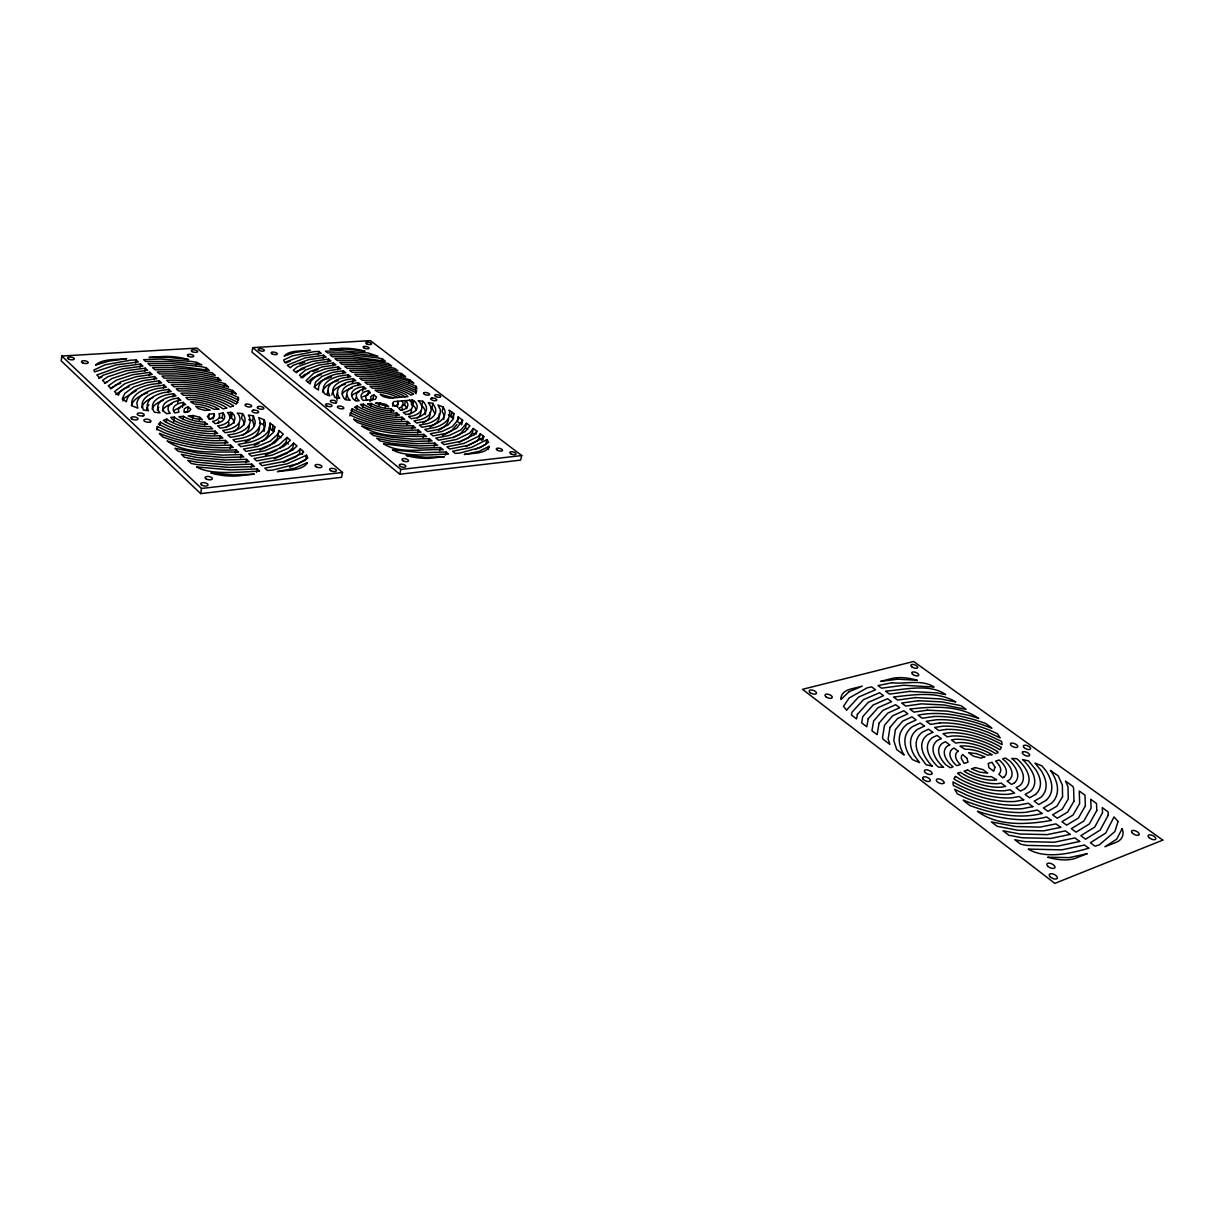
<?xml version="1.0" encoding="UTF-8"?>
<svg xmlns="http://www.w3.org/2000/svg" width="1224" height="1224" viewBox="0 0 1224 1224"><rect width="100%" height="100%" fill="white"/><g stroke="black" fill="none" stroke-linecap="round" stroke-linejoin="round"><path stroke-width="1.5" d="M350.477 412.748L350.936 415.349L356.888 418.103A62.149 24.159 12.5 0 0 404.685 428.155L415.563 427.895L412.855 425.753L403.094 425.983A57.36 22.292 12.5 0 1 359.06 416.711L350.477 412.748L349.85 415.839M462.626 420.276L456.659 428.247L445.613 433.464L433.051 435.882L430.297 433.724L441.956 431.491L452.375 426.595L457.975 420.016L458.204 416.894L462.626 420.276L461.586 424.774M453.783 413.513L453.385 418.807L448.091 424.957L438.299 429.517L427.558 431.567L424.82 429.41L434.658 427.543A66.938 26.01 12.5 0 0 449.346 410.79L448.994 410.101L453.783 413.513L452.758 418.011L448.351 414.798M61.797 356.016L61.2 360.835L200.644 493.609L341.527 477.345L342.521 472.464L196.972 348.09L61.797 356.016L201.501 488.468L342.521 472.464M135.635 363.1L136.078 359.948L130.8 360.147L105.188 364.767L93.942 370L94.554 371.912L115.852 364.936L138.312 361.952L136.078 359.948M140.148 367.169L140.607 364.018L119.233 366.879L96.818 374.972L99.634 377.696L103.443 375.079L122.614 368.837L142.902 366.083L140.607 364.018M144.753 371.331L145.212 368.164L125.995 370.796L107.743 376.778L102.51 380.389L105.386 383.097L112.027 378.491L129.392 372.754L147.538 370.26L145.212 368.164M149.405 375.523L149.864 372.356L132.804 374.712L116.341 380.19L108.293 385.82L111.2 388.543L120.64 381.903L136.216 376.686L152.204 374.452L149.864 372.356M154.071 379.746L154.545 376.564L139.643 378.66L124.955 383.602L114.52 391.649L118.345 395.245L119.967 391.971L129.27 385.315L143.07 380.649L156.886 378.675L154.545 376.564M158.768 383.984L159.242 380.802L146.513 382.622L133.6 387.029L124.909 393.287L122.201 398.856L126.409 401.809A72.95 29.575 9.9 0 1 149.955 384.611L161.614 382.928L159.242 380.802M156.917 429.808L157.406 426.488L166.265 430.787A62.516 25.337 9.9 0 0 214.292 440.701L225.445 440.411L228.047 442.751L215.592 443.088A67.733 27.463 9.9 0 1 163.45 432.317L157.315 429.333L157.406 426.488M163.511 388.268L163.985 385.07L153.413 386.616A67.733 27.463 9.9 0 0 131.641 402.619L132.314 405.924L137.822 408.204L136.874 403.415A62.516 25.337 9.9 0 1 156.871 388.605L166.372 387.212L163.985 385.07M159.992 425.355L160.497 422.066L161.216 422.586A52.096 21.114 9.9 0 0 211.691 435.989L220.289 435.775L222.875 438.085L212.991 438.345A57.299 23.225 9.9 0 1 169.08 429.257L158.493 424.131L160.39 422.127M168.269 392.567L168.759 389.37L160.344 390.609A57.299 23.225 9.9 0 0 142.091 404.211L143.269 409.948L148.517 410.805A52.096 21.114 9.9 0 1 163.817 392.613L171.161 391.527L168.759 389.37M166.265 422.357L166.755 419.067L163.373 420.383L165.072 421.607A46.879 19.003 9.9 0 0 210.406 433.633L217.734 433.464L215.179 431.154L209.136 431.292A41.662 16.891 9.9 0 1 168.912 420.628L166.755 419.067M173.074 396.897L173.563 393.7L167.305 394.633A46.879 19.003 9.9 0 0 153.627 411.019L154.637 412.289L160.007 412.855L158.738 411.233A41.662 16.891 9.9 0 1 170.809 396.653L175.981 395.872L173.563 393.7M173.579 422.005L174.328 417.093L170.763 417.399L172.737 419.664A36.46 14.78 9.9 0 0 207.85 428.966L212.624 428.859L210.084 426.579L206.581 426.656A31.243 12.668 9.9 0 1 176.547 418.684L174.328 417.093M177.648 402.864L178.398 398.045L174.313 398.672A36.46 14.78 9.9 0 0 163.817 411.463L166.648 413.62L170.228 413.329L168.897 411.677A31.243 12.668 9.9 0 1 177.817 400.692L180.831 400.233L178.398 398.045M182.514 407.255L183.263 402.436L181.336 402.727A26.041 10.557 9.9 0 0 173.946 411.891L174.803 412.947L178.995 412.106A20.839 8.446 9.9 0 1 184.87 404.762L185.711 404.639L183.263 402.436M182.988 419.572L183.493 416.313L178.918 416.711L180.341 417.721A26.041 10.557 9.9 0 0 205.311 424.346L207.56 424.3L204.056 422.051A20.839 8.446 9.9 0 1 184.12 416.757L183.493 416.313M188.205 406.873L190.852 409.26L188.863 411.784L183.998 412.182L184.243 409.03L185.88 407.73L188.205 406.873L187.44 411.723L185.115 412.58M196.161 365.456L196.651 362.35L191.678 361.463L160.237 359.045L143.636 359.672L145.671 361.493L170.825 361.463L201.96 364.89L196.651 362.35M192.489 418.761L193.01 415.517L188.129 415.931L194.754 418.532L202.48 419.74L199.803 417.308L193.01 415.517M205.647 370.811L206.152 367.705L201.195 366.665L171.941 363.513L147.982 363.543L150.292 365.609L173.074 365.563L209.227 370.291L206.152 367.705M199.267 420.566L199.803 417.308M204.5 425.279L205.035 422.035M208.707 417.369L209.227 414.14L214.032 413.727L214.46 415.318L213.894 416.894L210.008 419.082L207.315 416.665L209.227 414.14M217.688 381.154L218.209 378.032L200.843 374.36L176.47 371.775L157.253 371.867L159.594 373.963L177.618 373.871L200.751 376.319L221.223 380.633L218.209 378.032M200.644 493.609L201.501 488.468M214.032 413.727L213.221 418.562L208.432 418.975M214.628 434.428L215.179 431.154M224.13 386.723L224.65 383.586C204.27 378.063 183.095 375.156 161.951 376.059L164.307 378.17C186.017 377.405 207.958 380.297 228.613 387.013L224.65 383.586M223.059 418.838L222.171 417.782L222.982 412.978L218.928 413.804A20.839 8.446 9.9 0 1 213.404 421.24L212.563 421.377L215.087 423.626L217.015 423.305A26.041 10.557 9.9 0 0 223.87 414.018L222.982 412.978M219.739 439.049L220.289 435.775M232.07 393.593L232.606 390.456C211.538 382.974 189.016 379.44 166.663 380.282L169.034 382.408L182.254 382.301A72.95 29.575 9.9 0 1 235.054 393.409L236.385 394.021L232.606 390.456M224.895 443.7L225.445 440.411M230.831 412.304L233.708 414.431A36.46 14.78 9.9 0 1 224.252 427.482L220.167 428.186L217.627 425.906L220.626 425.401A31.243 12.668 9.9 0 0 228.796 414.232L227.404 412.595L230.831 412.304L230.005 417.109L232.881 419.251A36.414 14.841 9.9 0 1 234.059 423.274M230.632 417.659L231.458 412.855M231.55 417.675L232.361 412.871M237.884 400.676L238.42 397.525L232.56 394.755A67.733 27.463 9.9 0 0 183.416 384.443L171.421 384.535L173.808 386.677L184.595 386.57A62.516 25.337 9.9 0 1 230.051 396.117L238.573 400.126L238.42 397.525M230.081 448.382L230.648 445.092L216.908 445.475A72.95 29.575 9.9 0 1 160.619 433.862C157.116 431.827 162.318 436.402 163.037 437.136C185.421 445.215 209.472 448.887 233.248 447.433L230.648 445.092M252.756 347.631L251.976 352.145L399.774 474.239L520.598 460.117L521.745 455.558L370.321 340.609L252.756 347.631L400.829 469.45L521.745 455.558M235.299 453.094L235.88 449.789C212.716 451.197 189.185 448.244 167.137 440.992C186.721 454.9 215.378 451.381 238.496 452.161L235.88 449.789M242.413 413.605L243.5 414.859A46.879 19.003 9.9 0 1 231.52 431.689L225.277 432.761L222.722 430.466L227.878 429.578A41.662 16.891 9.9 0 0 238.603 414.645L237.242 413.069L242.413 413.605L241.587 418.394L242.658 419.648A46.818 19.079 9.9 0 1 244.234 424.835M240.562 457.837L241.143 454.532L222.202 455.129L197.232 452.849L174.879 448.259L178.092 451.258L197.125 455.16L223.533 457.562L243.79 456.919L241.143 454.532M254.363 426.38L252.588 420.673L253.429 415.885L248.365 415.058A52.096 21.114 9.9 0 1 235.161 433.786L227.848 435.056L230.433 437.366L238.818 435.897A57.299 23.225 9.9 0 0 255.219 421.576L253.429 415.885M245.856 462.626L246.452 459.321L224.879 460.01L197.018 457.501L181.305 454.272L184.533 457.302L196.911 459.842L226.226 462.473L249.115 461.708L246.452 459.321M251.195 467.446L251.792 464.126L227.588 464.952L196.804 462.198L187.777 460.346L191.174 463.437L196.697 464.554L228.949 467.43L254.47 466.543L251.792 464.126M264.002 431.475A67.641 27.571 9.9 0 0 264.476 427.926L263.374 424.621L264.231 419.832L258.754 417.598L260.284 422.357A62.516 25.337 9.9 0 1 242.49 438.024L233.019 439.691L235.62 442.017L246.162 440.135A67.733 27.463 9.9 0 0 265.333 423.122L264.231 419.832M256.566 472.296L257.162 468.96L230.326 469.924L196.59 466.941C210.589 475.417 240.654 471.852 259.565 471.118L257.162 468.96M269.265 427.941L270.137 423.152L274.803 426.855L273.931 431.644L269.265 427.941L269.51 428.691A72.859 29.697 9.9 0 1 262.135 441.298M272.141 430.098L273.013 425.309M269.326 445.995L277.19 438.758L279.041 430.511L283.31 434.183L274.712 442.92L260.957 448.673L246.1 451.396L243.469 449.04L257.239 446.531L270.213 441.145L278.077 433.923L279.041 430.511M279.608 448.336L286.141 442.231L287.043 437.396L290.348 440.257L283.708 446.485L268.408 452.972L251.394 456.139L248.747 453.767L264.675 450.83L279.21 444.694L287.043 437.396M293.653 443.119L288.221 448.275L272.141 455.129L254.057 458.526L256.734 460.913L275.89 457.302L292.735 450.049L296.988 445.98L293.653 443.119L292.75 447.953L288.665 451.84M300.339 448.871L297.248 451.84L279.653 459.459L259.412 463.315L262.104 465.717L283.417 461.632L301.777 453.645L303.659 451.809L300.339 448.871L299.406 453.722L297.356 455.711M318.317 354.409L318.883 351.456L314.262 351.625L292.628 355.832L283.631 359.963L284.687 362.38L302.037 356L321.224 353.308L318.883 351.456M302.328 454.364L302.94 451.121M323.075 358.173L323.656 355.22L305.388 357.821L287.288 365.226L290.287 367.736L293.117 365.349L308.754 359.627L326.089 357.148L323.656 355.22M305.633 460.04L306.566 455.19L307.805 458.143L297.86 463.667L272.875 470.062L267.429 470.49L264.797 468.134L287.196 463.819L306.566 455.19M327.94 362.044L328.522 359.076L312.12 361.447L297.233 366.925L293.332 370.229L296.407 372.723L301.334 368.5L315.486 363.268L330.97 361.003L328.522 359.076M332.836 365.915L333.418 362.947L318.867 365.089L305.449 370.092L299.482 375.248L302.573 377.757L309.565 371.668L322.249 366.909L335.881 364.89L333.418 362.947M489.003 446.377L488.912 446.837A32.421 12.959 13.4 0 1 476.411 453.109L464.233 454.471L478.936 451.442L489.003 446.377L488.254 449.422M337.763 369.816L338.36 366.848L325.645 368.745L313.696 373.259L306.092 380.633L310.162 383.953L310.942 380.939L317.827 374.85L329.042 370.581L340.823 368.807L338.36 366.848M342.72 373.748L343.317 370.78L332.454 372.417L321.958 376.426L315.532 382.163L314.247 387.289L318.5 390.012A66.938 26.01 12.5 0 1 335.866 374.253L345.811 372.739L343.317 370.78M347.708 377.711L348.305 374.728L339.293 376.105A62.149 24.159 12.5 0 0 323.258 390.762L324.482 393.807L329.761 395.918L328.001 391.512A57.36 22.292 12.5 0 1 342.72 377.956L350.814 376.701L348.305 374.728M352.435 383.188L353.338 378.69L346.163 379.807A52.586 20.441 12.5 0 0 332.744 392.261L334.871 397.54L339.66 398.336A47.797 18.574 12.5 0 1 349.605 381.674L355.863 380.695L353.338 378.69M351.701 411.784L352.328 408.709L353.063 409.198A47.797 18.574 12.5 0 0 399.942 421.653L407.454 421.484L410.147 423.611L401.518 423.81A52.586 20.441 12.5 0 1 361.233 415.334L350.967 410.591L352.252 408.77M357.775 385.682L358.387 382.684L353.063 383.54A43.024 16.708 12.5 0 0 344.189 398.55L345.321 399.728L350.14 400.248L348.702 398.779A38.235 14.856 12.5 0 1 356.521 385.407L360.927 384.703L358.387 382.684M356.643 409.046L357.255 405.986L359.443 407.424A38.235 14.856 12.5 0 0 396.806 417.353L402.084 417.246L404.762 419.358L398.366 419.495A43.024 16.708 12.5 0 1 356.26 408.311L354.532 407.164L357.255 405.986M362.549 391.221L363.482 386.707L359.994 387.274A33.461 13.005 12.5 0 0 353.216 398.993L356.123 400.982L359.198 400.722L357.714 399.208A28.672 11.138 12.5 0 1 363.467 389.156L366.037 388.727L363.482 386.707M362.901 407.255L363.528 404.195L360.453 404.471L362.625 406.552A33.461 13.005 12.5 0 0 395.245 415.211L399.422 415.135L396.76 413.024L393.684 413.085A28.672 11.138 12.5 0 1 365.792 405.664L363.528 404.195M371.102 399.728L370.704 396.821L371.897 395.643L373.794 394.862L376.564 397.066L375.294 399.376L363.161 400.401L362.212 399.422A23.899 9.287 12.5 0 1 366.955 391.022L368.592 390.762L367.659 395.276L366.022 395.551A23.868 9.318 12.4 0 0 362.61 396.959M370.811 406.567L371.438 403.522L367.491 403.859L368.929 404.792A23.899 9.287 12.5 0 0 392.139 410.958L394.097 410.927L390.594 408.847A19.11 7.42 12.5 0 1 372.065 403.935L371.438 403.522M373.794 394.862L372.846 399.391L369.77 401.365M381.551 361.707L382.148 358.8L377.589 357.821L351.166 354.838L330.052 354.807L332.484 356.735L352.558 356.735L385.361 361.202L382.148 358.8M382.347 362.258L382.959 359.351M379.012 405.848L379.639 402.818L385.958 404.486L388.773 406.72L375.431 403.17L379.639 402.818M385.315 407.531L385.958 404.486M390.808 411.876L391.466 408.831M392.69 406.138L393.332 403.109M400.875 376.472L401.503 373.534C383.051 368.546 363.926 365.609 344.786 366.404L347.264 368.348C367.001 367.69 386.861 370.673 405.634 376.701L401.503 373.534M397.509 407.24L397.8 401.258L398.274 404.149L395.276 406.154L392.445 403.92L393.654 401.61L412.335 400.003L415.273 401.962A33.461 13.005 12.5 0 1 409.382 413.911L405.924 414.538L403.262 412.442L405.802 411.983A28.672 11.138 12.5 0 0 410.897 401.763L409.367 400.248M396.102 416.068L396.76 413.024M406.812 408.709A23.868 9.318 12.4 0 0 405.542 406.047L404.578 405.083L405.542 400.585L406.521 401.548A23.899 9.287 12.5 0 1 402.222 410.055L400.6 410.346L398.672 408.143A19.11 7.42 12.5 0 0 402.145 401.334L401.717 400.921M409.168 382.821L409.811 379.884C390.578 373.213 370.138 369.587 349.743 370.306L352.237 372.28L363.865 372.218A66.938 26.01 12.5 0 1 412.519 382.607L413.804 383.188L409.811 379.884M401.426 420.291L402.084 417.246M406.781 424.544L407.454 421.484M411.356 404.486L412.335 400.003M412.993 400.508L411.998 405.006L414.278 406.46A33.415 13.051 12.4 0 1 416.068 410.178M415.624 389.385L416.267 386.432L410.56 383.862A62.149 24.159 12.5 0 0 365.303 374.192L354.746 374.253L357.255 376.227L366.741 376.166A57.36 22.292 12.5 0 1 408.617 385.101L416.879 388.819L416.267 386.432M412.809 405.022L413.788 400.523M415.931 393.791L416.573 390.823L406.643 386.356A52.586 20.441 12.5 0 0 368.195 378.155L359.78 378.216L362.304 380.205L369.648 380.144A47.797 18.574 12.5 0 1 414.707 392.124L415.426 392.583L416.573 390.823M399.774 474.239L400.829 469.45M412.182 428.828L412.855 425.753M422.785 401.243L423.963 402.39A43.024 16.708 12.5 0 1 416.558 417.782L411.279 418.746L408.602 416.634L412.962 415.854A38.235 14.856 12.5 0 0 419.618 402.176L418.134 400.722L422.785 401.243L421.79 405.71L422.969 406.873A42.962 16.784 12.4 0 1 425.309 414.615M417.613 433.128L418.287 430.052L406.292 430.343A66.938 26.01 12.5 0 1 354.685 419.511C351.227 417.644 356.704 421.867 357.439 422.509C377.757 429.67 399.452 433.48 421.025 432.21L418.287 430.052M423.076 437.458L423.764 434.382C402.834 435.606 381.674 432.516 361.769 426.059C379.976 438.269 405.358 435.974 426.518 436.555L423.764 434.382M434.535 413.1L431.904 407.837L432.913 403.369L428.308 402.589A47.797 18.574 12.5 0 1 420.169 419.725L413.972 420.872L416.665 422.999L423.779 421.683A52.586 20.441 12.5 0 0 435.545 408.602L432.913 403.369M428.584 441.818L429.272 438.743L412.748 439.187L390.41 437.014L369.939 432.715L373.32 435.469L390.747 439.125L414.37 441.42L432.041 440.931L429.272 438.743M434.122 446.209L434.811 443.119L416.007 443.669L391.099 441.252L376.717 438.238L380.113 441.022L391.435 443.379L417.659 445.918L437.595 445.322L434.811 443.119M443.18 407.026L444.756 410.071A62.149 24.159 12.5 0 1 431.016 425.585L422.096 427.268L419.373 425.126L427.39 423.626A57.36 22.292 12.5 0 0 440.15 409.336L437.932 404.96L443.18 407.026L442.155 411.509L443.731 414.553A62.072 24.266 12.4 0 1 443.7 419.373M439.691 450.631L440.395 447.525L419.297 448.183L383.54 443.807C399.866 454.532 424.529 448.519 443.195 449.743L440.395 447.525M450.891 416.573L451.931 412.09M445.291 455.083L446.01 451.977L422.617 452.727L392.491 449.851C405.083 457.256 431.582 454.747 448.519 453.951L446.01 451.977M458.204 416.894L457.164 421.377L460.102 423.642M453.217 437.626L459.887 434.443L465.457 427.757L466.512 423.244L469.939 425.86L465.242 431.552L452.957 437.427L438.575 440.242L435.805 438.07L449.284 435.438L460.943 429.899L466.512 423.244M458.801 442.43L468.455 437.748L472.311 433.021L473.382 428.507L476.84 431.154L476.136 434.168M466.084 446.454L477.054 441.053L479.242 438.33L480.313 433.801L483.771 436.509L483.052 439.538M482.302 438.896L483.021 435.882M475.478 449.468L485.668 444.373L486.999 439.661L488.575 442.308L480.818 447.326L460.025 453.048L455.313 453.416L452.574 451.258L471.469 447.403L486.953 439.6M274.803 426.855L273.151 432.623L265.73 439.355L253.536 444.404L240.837 446.683L238.221 444.343L249.849 442.262A72.95 29.575 9.9 0 0 270.382 423.902L270.137 423.152M122.874 400.967L124.221 398.167L136.124 390.762M483.771 436.509L482.455 438.177L467.752 445.398L449.759 449.04L446.944 446.821L464.034 443.394L478.14 436.509L480.313 433.801M476.84 431.154L473.841 434.857L460.331 441.405L444.144 444.633L441.359 442.43L456.644 439.416L469.526 433.204L473.382 428.507M456.934 424.529L451.319 431.139L442.399 435.362M314.66 386.723L321.086 380.955L331.582 376.916M307.928 382.118L312.839 377.772L321.361 374.529M301.012 377.726L304.608 374.605L309.626 372.723M115.76 394.526L124.282 388.452L129.163 386.784M110.313 388.804L115.668 385.024L120.61 383.372M104.468 383.433L107.085 381.628M285.804 363.084L290.302 361.003M289.736 467.216L305.373 460.301M283.54 462.289L296.33 456.705M274.451 458.663L287.303 453.14M265.409 455.053L276.7 450.248M259.61 450.08L267.704 446.683M312.977 371.453L318.01 369.572M296.392 371.438L304.654 368.378M299.651 364.094L304.562 362.289M98.517 378.231L101.852 377.13M219.218 418.042L222.171 417.782M394.067 406.016L396.836 405.771M402.023 405.312L404.578 405.083M248.717 419.694L252.588 420.673M430.986 407.577L431.904 407.837M259.702 423.03L263.374 424.621M393.439 397.831L380.266 394.327L383.036 396.53L389.308 398.183L407.959 396.607L405.771 394.602A33.461 13.005 12.5 0 0 374.039 386.172L369.939 386.203L372.494 388.222L375.523 388.192A28.672 11.138 12.5 0 1 402.757 395.428L405.006 396.867M401.181 397.188L399.743 396.27A23.899 9.287 12.5 0 0 376.992 390.211L375.064 390.242L378.491 392.261A19.11 7.42 12.5 0 1 396.729 397.112L397.356 397.509M465.457 427.757L467.736 429.502M472.311 433.021L474.621 434.795M479.242 438.33L481.935 440.411M368.592 390.762L370.444 392.919A19.11 7.42 12.5 0 0 366.68 399.636L367.108 400.064M278.154 435.316L281 437.779M286.141 442.231L288.344 444.128M218.775 420.949A20.808 8.476 9.9 0 1 218.025 423.045M152.128 409.076A46.818 19.079 9.9 0 1 163.236 400.401M249.298 425.6A52.02 21.206 9.9 0 1 242.52 435.362M146.589 409.918A52.02 21.206 9.9 0 1 148.915 404.716M228.98 422.494A31.212 12.714 9.9 0 1 226.027 427.513M162.425 411.019A36.414 14.841 9.9 0 1 171.911 403.951M259.014 443.226A72.859 29.697 9.9 0 1 254.363 445.368M239.154 424.055A41.616 16.952 9.9 0 1 233.631 431.843M157.269 410.04A41.616 16.952 9.9 0 1 158.799 407.332M131.305 405.741A67.641 27.571 9.9 0 1 147.523 392.873M259.427 427.145A62.439 25.444 9.9 0 1 252.955 437.932M250.063 439.676A62.439 25.444 9.9 0 1 245.274 441.757M173.609 411.264A26.01 10.603 9.9 0 1 180.586 407.561M141.663 407.607A57.237 23.317 9.9 0 1 153.031 397.479M322.585 392.124A62.072 24.266 12.4 0 1 338.405 380.603M352.114 395.49A33.415 13.051 12.4 0 1 359.076 391.787M439.141 413.819A57.299 22.399 12.4 0 1 429.93 426.916M327.083 394.587A57.299 22.399 12.4 0 1 328.445 390.38M411.448 409.443A28.642 11.184 12.4 0 1 408.816 414.768M355.434 400.569A28.642 11.184 12.4 0 1 356 397.708M342.215 394.036A42.962 16.784 12.4 0 1 352.16 388.039M420.689 410.897A38.189 14.918 12.4 0 1 417.277 418.027M346.01 399.085A38.189 14.918 12.4 0 1 346.82 395.26M448.596 418.792A66.846 26.132 12.4 0 1 438.697 430.19M429.93 412.366A47.736 18.651 12.4 0 1 427.314 420.046M425.768 421.286A47.736 18.651 12.4 0 1 422.8 422.938M337.258 400.217A47.736 18.651 12.4 0 1 337.625 392.827M402.161 407.974A19.094 7.466 12.4 0 1 401.9 409.902M331.842 395.015A52.51 20.517 12.4 0 1 345.26 384.321M994.974 767.28L993.704 771.212L988.992 767.708L988.196 763.47L992.006 762.261L994.974 767.28M966.991 758.36L968.016 762.169L964.13 763.394L961.268 758.36L961.452 756.126L962.661 754.504L966.991 758.36M895.417 729.642L893.78 740.52L896.764 749.654L904.169 754.994L903.312 753.831A84.119 38.633 22.5 0 1 907.489 723.935L916.118 719.926L911.987 716.851L902.547 721.211L895.417 729.642M889.955 727.454L888.15 739.036L889.879 744.406L883.039 739.189L882.519 737.552L884.508 725.266L892.694 715.78L903.786 710.762L907.871 713.806L897.62 718.488L889.955 727.454M879.077 723.093L877.134 734.675L871.932 730.713L873.645 720.905L882.902 710.394L895.631 704.703L899.701 707.717L887.798 713.087L879.077 723.093M868.214 718.733L866.776 726.765L861.635 722.848L862.798 716.56L873.156 705.024L887.538 698.69L891.577 701.689L878.021 707.702L868.214 718.733M857.397 714.388L856.525 718.932L851.445 714.984L851.996 712.215L863.471 699.684L879.521 692.738L883.529 695.706L868.306 702.346L857.397 714.388M846.595 710.058L843.474 706.386L849.104 698.001L867.204 687.812L871.672 686.894L875.527 689.77L858.636 697.022L846.595 710.058M1118.063 821.488L1114.896 831.524L1099.397 844.835L1095.036 846.197L1090.37 842.755L1105.7 833.07L1114.024 816.928L1118.063 821.488M307.362 462.596L307.163 463.085A35.251 14.841 10.8 0 1 291.526 470.047L277.358 471.607L294.77 468.195L307.362 462.596M284.32 356.031L295.367 352.405L310.391 350.324L298.197 351.089A31.365 11.812 11.6 0 0 284.32 356.031M1001.309 747.451L999.779 749.761L996.443 747.665A48.042 22.063 22.5 0 0 952.333 735.991L947.223 736.802L943 733.666L949.181 732.717A54.055 24.817 22.5 0 1 998.677 745.814L1001.309 747.451M1122.148 828.648L1116.732 839.144L1104.874 846.763L1115.737 842.51A41.769 19.049 24.3 0 0 1122.469 829.459L1122.148 828.648M237.762 402.298L236.064 404.226L235.345 403.736A52.096 21.114 9.9 0 0 186.951 390.884L178.597 390.976L176.195 388.819L185.773 388.727A57.299 23.225 9.9 0 1 227.542 397.479L237.762 402.298M1108.301 815.046L1100.208 830.056L1085.581 839.205L1080.823 835.686L1094.746 827.041L1102.549 812.736L1102.289 807.626L1108.118 811.91L1108.301 815.046M954.781 777.301L953.94 778.846L956.648 780.606A54.055 24.817 22.5 0 0 1008.346 794.269L1014.62 793.106L1010.106 789.755L1004.919 790.704A48.042 22.063 22.5 0 1 959.081 778.586L955.669 776.368L954.781 777.301M1096.811 810.441L1089.284 824.027L1076.064 832.167L1071.337 828.663L1083.837 821.044L1091.089 808.146L1090.722 799.287L1096.49 803.449L1096.811 810.441M1085.367 805.836L1078.42 818.045L1066.624 825.175L1061.942 821.702L1073.004 815.062L1079.644 803.556L1079.262 791.01L1084.969 795.141L1085.367 805.836M1073.938 801.261L1067.603 812.093L1057.261 818.244L1052.609 814.801L1062.233 809.141L1068.246 798.981L1067.986 786.588L1065.446 781.05L1072.805 786.359L1073.601 788.072L1073.938 801.261M1062.554 796.686L1056.863 806.172L1047.974 811.374L1043.368 807.962L1051.508 803.235A84.119 38.633 22.5 0 0 1051.355 771.625L1050.391 770.477L1058.117 775.771L1062.371 785.104L1062.554 796.686M1010.733 743.488L1010.473 743.855A3.917 1.744 22.6 0 0 1012.217 746.288A3.917 1.744 22.6 0 0 1016.303 747.497L1016.991 747.39A3.917 1.744 22.6 0 0 1015.996 744.33A3.917 1.744 22.6 0 0 1010.733 743.488M943.964 782.84L943.658 783.253A4.1 1.943 22.3 0 1 938.058 782.396A4.1 1.943 22.3 0 1 937.232 779.061L937.982 778.938A4.1 1.943 22.3 0 1 942.266 780.223A4.1 1.943 22.3 0 1 943.964 782.84M95.671 365.012L109.12 361.049L126.699 358.754L112.669 359.611A34.257 13.342 9.2 0 0 95.671 365.012M849.028 691.728L840.949 699.485A38.541 17.687 20.6 0 1 850.772 689.066L862.293 686.113L849.028 691.728M997.499 751.613L998.096 752.714L995.372 753.571L991.93 751.398A36.032 16.539 22.5 0 0 958.683 742.601L955.714 743.09L951.461 739.939L955.5 739.296A42.029 19.293 22.5 0 1 994.194 749.532L997.499 751.613M958.637 774.058L961.498 776.582A42.029 19.293 22.5 0 0 1001.523 787.154L1005.608 786.42L1001.14 783.085L998.126 783.635A36.032 16.539 22.5 0 1 963.915 774.593L960.396 772.329L957.551 773.231L958.637 774.058M1046.168 800.297L1038.763 804.551L1034.188 801.169L1040.844 797.36A72.078 33.109 22.5 0 0 1040.981 770.386L1034.984 763.057L1041.961 765.918L1046.168 771.013A78.106 35.863 22.5 0 1 1046.168 800.297M1035.55 794.437L1029.629 797.788L1025.085 794.422L1030.256 791.53A60.053 27.571 22.5 0 0 1023.402 760.288L1022.484 759.507L1028.634 760.976L1035.795 769.758A66.065 30.34 22.5 0 1 1035.55 794.437M1024.978 788.623L1020.556 791.087L1016.058 787.751L1019.714 785.716A48.042 22.063 22.5 0 0 1014.451 760.777L1011.712 758.452L1016.761 758.696L1018.934 760.532A54.055 24.817 22.5 0 1 1024.978 788.623M1014.466 782.84L1011.559 784.416L1007.092 781.111L1009.234 779.948A36.032 16.539 22.5 0 0 1005.439 761.282L1002.624 758.88L1005.348 758.023L1009.953 761.037A42.029 19.293 22.5 0 1 1014.466 782.84M1004.001 777.072L1002.64 777.821L998.799 774.211A24.021 11.031 22.5 0 0 996.382 761.802L995.602 761.114L999.121 759.997L1000.926 761.542A30.019 13.785 22.5 0 1 1004.001 777.072M1023.065 751.766L1022.576 752.026A3.932 1.759 22.8 0 0 1023.325 754.321A3.932 1.759 22.8 0 0 1027.349 756.049L1028.191 756.095A3.932 1.759 22.8 0 0 1028.604 753.418A3.932 1.759 22.8 0 0 1023.065 751.766M413.452 394.036L410.927 395.153L408.755 393.776A38.235 14.856 12.5 0 0 372.57 384.152L367.384 384.198L364.844 382.194L371.102 382.148A43.024 16.708 12.5 0 1 411.738 392.95L413.452 394.036M931.648 774.103L931.097 774.379A4.07 1.928 22.1 0 1 925.329 772.665A4.07 1.928 22.1 0 1 926.033 769.819L926.935 769.865A4.07 1.928 22.1 0 1 931.051 771.686A4.07 1.928 22.1 0 1 931.648 774.103M958.285 751.245L957.673 751.551A24.021 11.031 22.5 0 0 959.647 763.852L960.427 764.541L956.786 765.688L954.995 764.113A30.019 13.785 22.5 0 1 952.593 748.767L953.986 748.063L958.285 751.245M949.717 744.896L947.529 745.967A36.032 16.539 22.5 0 0 950.329 764.388L953.114 766.851L950.252 767.739L945.647 764.648A42.029 19.293 22.5 0 1 942.48 743.197L945.464 741.729L949.717 744.896M941.225 738.577L937.431 740.413A48.042 22.063 22.5 0 0 940.965 764.908L943.658 767.31L938.38 767.066L936.253 765.168A54.055 24.817 22.5 0 1 932.413 737.644L937.003 735.44L941.225 738.577M932.795 732.304L927.394 734.89A60.053 27.571 22.5 0 0 931.541 765.444L932.428 766.239L926.078 764.725L919.484 755.774A66.065 30.34 22.5 0 1 922.406 732.136L928.603 729.198L932.795 732.304M924.426 726.092L917.419 729.397A72.078 33.109 22.5 0 0 914.099 755.116L919.576 762.583L912.507 759.63L908.713 754.474A78.106 35.863 22.5 0 1 912.446 726.658L920.264 723.002L924.426 726.092M233.478 405.817L230.357 407.041L228.215 405.542A41.662 16.891 9.9 0 0 189.338 395.23L183.432 395.291L181.014 393.133L188.144 393.057A46.879 19.003 9.9 0 1 231.78 404.639L233.478 405.817M424.223 392.613L423.795 392.797A3.106 1.193 13 0 0 424.315 394.235A3.106 1.193 13 0 0 427.589 395.199L428.293 395.199A3.106 1.193 13 0 0 428.798 393.47A3.106 1.193 13 0 0 424.223 392.613M343.424 408.525L342.95 408.724A3.259 1.285 11.9 0 1 338.115 407.837A3.259 1.285 11.9 0 1 338.849 406.016L339.599 406.001A3.259 1.285 11.9 0 1 343.026 407.011A3.259 1.285 11.9 0 1 343.424 408.525M1162.8 840.123L1054.843 883.391L802.516 689.326L913.639 661.48L1162.8 840.123M1087.019 853.74L1075.774 858.131A42.58 20.058 24.2 0 1 1049.121 857.657L1047.683 857.228L1069.241 857.611L1087.019 853.74M246.024 404.226L245.504 404.425A3.381 1.346 10.6 0 0 245.749 405.986A3.381 1.346 10.6 0 0 249.268 407.026L250.063 407.011A3.381 1.346 10.6 0 0 251.027 405.144A3.381 1.346 10.6 0 0 246.024 404.226M150.384 421.913L149.787 422.127A3.58 1.469 9.2 0 1 144.493 421.178A3.58 1.469 9.2 0 1 145.763 419.174L146.62 419.159A3.58 1.469 9.2 0 1 150.277 420.245A3.58 1.469 9.2 0 1 150.384 421.913M967.71 770.003L964.068 771.151L966.302 772.604A30.019 13.785 22.5 0 0 994.745 780.116L996.673 779.78L991.394 776.628A24.021 11.031 22.5 0 1 968.689 770.63L967.71 770.003M975.283 767.586L971.397 768.825L979.781 772.16L987.737 773.14L983.025 769.636L975.283 767.586M1088.748 848.186C1070.801 853.388 1045.464 859.462 1028.236 849.089L1061.805 849.869L1084.479 845.019L1088.748 848.186M984.739 756.906L980.929 758.115L973.279 756.08L968.643 752.653L976.492 753.632L984.739 756.906M991.868 754.673L987.37 755.162A24.021 11.031 22.5 0 0 965.109 749.287L959.983 746.242L961.896 745.936A30.019 13.785 22.5 0 1 989.65 753.28L991.868 754.673M891.776 678.54L880.607 681.416L897.712 679.182L917.296 680.269L916.057 679.901A37.837 16.876 21 0 0 891.776 678.54M1079.69 841.454L1058.117 846.044L1026.798 845.401L1020.801 844.269L1014.742 839.74L1024.549 841.592L1054.445 842.219L1074.917 837.904L1079.69 841.454M1070.174 834.386L1050.789 838.409L1022.315 837.797L1008.867 835.242L1003.022 830.775L1020.082 834.018L1047.163 834.63L1065.431 830.866L1070.174 834.386M226.746 407.944L223.227 408.923L221.008 407.378A31.243 12.668 9.9 0 0 191.74 399.605L188.297 399.651L185.864 397.463L190.531 397.402A36.46 14.78 9.9 0 1 224.619 406.46L226.746 407.944M892.005 682.717L878.036 685.593L881.555 688.194L903.572 685.256L934.096 687.031C921.596 678.968 905.806 684.446 892.005 682.717M1060.718 827.363L1043.536 830.866L1017.878 830.27L997.208 826.338L991.409 821.916L1015.675 826.537L1039.941 827.133L1056.021 823.874L1060.718 827.363M1051.355 820.401C1027.594 824.609 997.606 826.751 977.425 811.237C999.488 818.581 1023.815 822.849 1046.688 816.944L1051.355 820.401M1042.052 813.486C1018.062 819.575 992.817 813.792 970.02 805.591C968.934 804.627 959.601 797.971 964.68 800.649A84.119 38.633 22.5 0 0 1025.727 812.338L1037.432 810.059L1042.052 813.486M1032.842 806.647L1022.208 808.697A78.106 35.863 22.5 0 1 965.675 797.849L957.336 793.825L954.644 789.296L966.669 795.064A72.078 33.109 22.5 0 0 1018.72 805.055L1028.252 803.235L1032.842 806.647M1023.692 799.838L1015.247 801.445A66.065 30.34 22.5 0 1 967.649 792.295L953.297 785.41L953.052 781.876L954.2 782.626A60.053 27.571 22.5 0 0 1011.789 797.849L1019.133 796.472L1023.692 799.838M431.98 398.014L431.399 398.106A3.121 1.193 13.1 0 0 431.032 399.391A3.121 1.193 13.1 0 0 434.015 400.631L434.795 400.722A3.121 1.193 13.1 0 0 436.448 399.315A3.121 1.193 13.1 0 0 431.98 398.014M335.866 402.956L335.223 403.063A3.259 1.285 11.8 0 1 330.602 401.702A3.259 1.285 11.8 0 1 332.546 400.248L333.372 400.34A3.259 1.285 11.8 0 1 336.401 401.625A3.259 1.285 11.8 0 1 335.866 402.956M253.597 410.055L252.909 410.178A3.397 1.362 10.7 0 0 252.205 411.57A3.397 1.362 10.7 0 0 255.311 412.901L256.168 412.993A3.397 1.362 10.7 0 0 258.356 411.463A3.397 1.362 10.7 0 0 253.597 410.055M143.086 415.854L142.336 415.976A3.565 1.454 9.1 0 1 137.394 414.523A3.565 1.454 9.1 0 1 139.964 412.932L140.867 413.008A3.565 1.454 9.1 0 1 144.019 414.401A3.565 1.454 9.1 0 1 143.086 415.854M946.045 729.443L938.793 730.56L934.601 727.454L942.908 726.199A66.065 30.34 22.5 0 1 987.998 735.058L1001.63 741.423L1002.028 744.651L1000.911 743.962A60.053 27.571 22.5 0 0 946.045 729.443M939.803 722.956L930.424 724.363L926.277 721.288L936.697 719.727A78.106 35.863 22.5 0 1 989.726 730.177L997.56 733.849L1000.222 737.904L988.854 732.61A72.078 33.109 22.5 0 0 939.803 722.956M933.621 716.53L922.131 718.228L918 715.168C940.69 710.654 964.114 715.811 985.58 723.43C986.621 724.271 995.311 730.162 990.583 727.76A84.119 38.633 22.5 0 0 933.621 716.53M927.501 710.165L913.884 712.123L909.799 709.094C932.244 706.462 959.494 704.764 978.756 718.503L969.714 715.52L947.667 711.159L927.501 710.165M918.413 700.709L901.644 703.066L905.714 706.08L921.427 703.846L944.041 704.993L966.103 709.369L960.947 705.651L942.235 701.933L918.413 700.709M915.43 697.588L897.605 700.067L893.566 697.083C913.731 694.635 937.814 690.948 955.822 701.949L940.445 698.904L915.43 697.588M909.463 691.407L889.542 694.115L885.549 691.147C903.541 689.846 929.934 683.038 945.632 694.605L936.896 692.861L909.463 691.407M444.312 456.69L431.797 458.097A33.109 13.449 12.8 0 1 407.255 455.772L406.123 455.435L425.967 457.317L444.312 456.69M254.133 474.162L239.552 475.769A36.154 15.392 10 0 1 212.058 473.351L210.849 472.999L233.08 474.943L254.133 474.162M209.87 410.025L205.081 410.423L198.349 408.648L195.702 406.276L203.306 407.47L209.87 410.025M218.805 409.29L213.756 409.214A20.839 8.446 9.9 0 0 194.157 404.012L190.745 401.839L192.948 401.809A26.041 10.557 9.9 0 1 217.398 408.296L218.805 409.29M341.695 348.381L329.822 349.115L347.035 349.161L365.104 351.227L364.094 350.936A30.722 11.429 12.2 0 0 341.695 348.381M162.715 356.551L149.068 357.393L168.591 357.393L188.588 359.565L187.517 359.244A33.415 12.913 9.9 0 0 162.715 356.551M339.997 350.676L325.477 351.212L327.634 352.894L349.789 352.94L377.925 356.199L368.195 352.986L339.997 350.676M174.206 367.628L152.602 367.69L154.928 369.77L175.338 369.694L200.935 372.433L215.195 375.431L212.211 372.861L201.027 370.49L174.206 367.628M356.765 362.488L339.844 362.518L342.307 364.461L358.173 364.415L379.027 366.741L397.907 370.796L394.755 368.378L378.736 364.951L356.765 362.488M353.95 358.647L334.932 358.647L337.38 360.575L355.358 360.56L378.445 363.161L391.619 365.976L388.482 363.589L378.155 361.371L353.95 358.647M316.144 466.818A3.504 1.484 11.4 0 0 321.851 466.987A3.504 1.484 11.4 0 0 317.46 464.477A3.504 1.484 11.4 0 0 316.144 466.818M201.731 485.132A3.733 1.637 9.7 0 0 207.927 485.285A3.733 1.637 9.7 0 0 203.475 482.623A3.733 1.637 9.7 0 0 201.731 485.132M82.926 362.993A3.442 1.331 8.7 0 0 88.235 362.671A3.442 1.331 8.7 0 0 83.324 360.728A3.442 1.331 8.7 0 0 82.926 362.993M258.264 408.403A3.366 1.346 10.8 0 0 263.787 408.648A3.366 1.346 10.8 0 0 259.687 406.337A3.366 1.346 10.8 0 0 258.264 408.403M68.988 359.29A3.458 1.331 8.6 0 0 74.327 358.969A3.458 1.331 8.6 0 0 69.431 357.041A3.458 1.331 8.6 0 0 68.988 359.29M188.251 356.153A3.274 1.239 10.1 0 0 193.667 356.459A3.274 1.239 10.1 0 0 189.812 354.302A3.274 1.239 10.1 0 0 188.251 356.153M330.679 470.674A3.504 1.484 11.6 0 0 336.37 470.827A3.504 1.484 11.6 0 0 331.964 468.333A3.504 1.484 11.6 0 0 330.679 470.674M192.153 351.563A3.244 1.224 10.2 0 0 197.538 351.885A3.244 1.224 10.2 0 0 193.698 349.743A3.244 1.224 10.2 0 0 192.153 351.563M131.84 419.036A3.58 1.469 9 0 0 137.838 419.281A3.58 1.469 9 0 0 133.707 416.833A3.58 1.469 9 0 0 131.84 419.036M206.106 478.905A3.703 1.607 9.8 0 0 212.242 479.074A3.703 1.607 9.8 0 0 207.82 476.442A3.703 1.607 9.8 0 0 206.106 478.905M1047.698 866.087A4.391 2.111 24.8 0 0 1054.706 867.923A4.391 2.111 24.8 0 0 1050.376 863.348A4.391 2.111 24.8 0 0 1047.698 866.087M1148.984 837.507A4.223 1.882 25.1 0 0 1155.624 839.251A4.223 1.882 25.1 0 0 1151.233 834.998A4.223 1.882 25.1 0 0 1148.984 837.507M1050.039 876.675A4.422 2.142 25 0 0 1057.092 878.526A4.422 2.142 25 0 0 1052.716 873.89A4.422 2.142 25 0 0 1050.039 876.675M810.319 692.707A3.84 1.775 19.6 0 0 816.408 693.472A3.84 1.775 19.6 0 0 811.849 689.999A3.84 1.775 19.6 0 0 810.319 692.707M923.279 779.351A4.1 1.958 22.1 0 0 929.965 781.111A4.1 1.958 22.1 0 0 926.201 777.011A4.1 1.958 22.1 0 0 923.279 779.351M826.124 696.884A3.84 1.775 19.9 0 0 832.198 697.649A3.84 1.775 19.9 0 0 827.608 694.161A3.84 1.775 19.9 0 0 826.124 696.884M912.966 674.531A3.687 1.607 20.7 0 0 918.704 675.281A3.687 1.607 20.7 0 0 914.144 671.991A3.687 1.607 20.7 0 0 912.966 674.531M911.987 666.958A3.657 1.591 20.6 0 0 917.694 667.723A3.657 1.591 20.6 0 0 913.15 664.464A3.657 1.591 20.6 0 0 911.987 666.958M1024.014 747.543A3.917 1.729 22.7 0 0 1030.333 749.21A3.917 1.729 22.7 0 0 1026.492 745.416A3.917 1.729 22.7 0 0 1024.014 747.543M1132.399 833.131A4.208 1.882 24.9 0 0 1139.054 834.875A4.208 1.882 24.9 0 0 1134.694 830.637A4.208 1.882 24.9 0 0 1132.399 833.131M366.71 343.822A2.999 1.086 12.3 0 0 371.53 344.128A2.999 1.086 12.3 0 0 367.736 342.139A2.999 1.086 12.3 0 0 366.71 343.822M435.79 396.515A3.106 1.193 13.1 0 0 440.717 396.744A3.106 1.193 13.1 0 0 436.662 394.602A3.106 1.193 13.1 0 0 435.79 396.515M326.609 405.832A3.274 1.285 11.7 0 0 331.918 406.077A3.274 1.285 11.7 0 0 327.818 403.813A3.274 1.285 11.7 0 0 326.609 405.832M400.401 466.436A3.412 1.423 12.6 0 0 405.863 466.589A3.412 1.423 12.6 0 0 401.457 464.156A3.412 1.423 12.6 0 0 400.401 466.436M259.09 350.385A3.152 1.178 11 0 0 264.262 350.691A3.152 1.178 11 0 0 260.421 348.611A3.152 1.178 11 0 0 259.09 350.385M497.479 450.279A3.244 1.3 14 0 0 502.544 450.463A3.244 1.3 14 0 0 498.229 448.152A3.244 1.3 14 0 0 497.479 450.279M403.063 460.79A3.381 1.408 12.7 0 0 408.479 460.974A3.381 1.408 12.7 0 0 404.104 458.556A3.381 1.408 12.7 0 0 403.063 460.79M272.065 353.843A3.152 1.178 11.2 0 0 277.221 354.134A3.152 1.178 11.2 0 0 273.365 352.053A3.152 1.178 11.2 0 0 272.065 353.843M364.155 348.075A3.014 1.102 12.3 0 0 369.005 348.366A3.014 1.102 12.3 0 0 365.18 346.361A3.014 1.102 12.3 0 0 364.155 348.075M510.989 453.859A3.228 1.3 14.1 0 0 516.023 454.043A3.228 1.3 14.1 0 0 511.693 451.733A3.228 1.3 14.1 0 0 510.989 453.859"/></g></svg>
